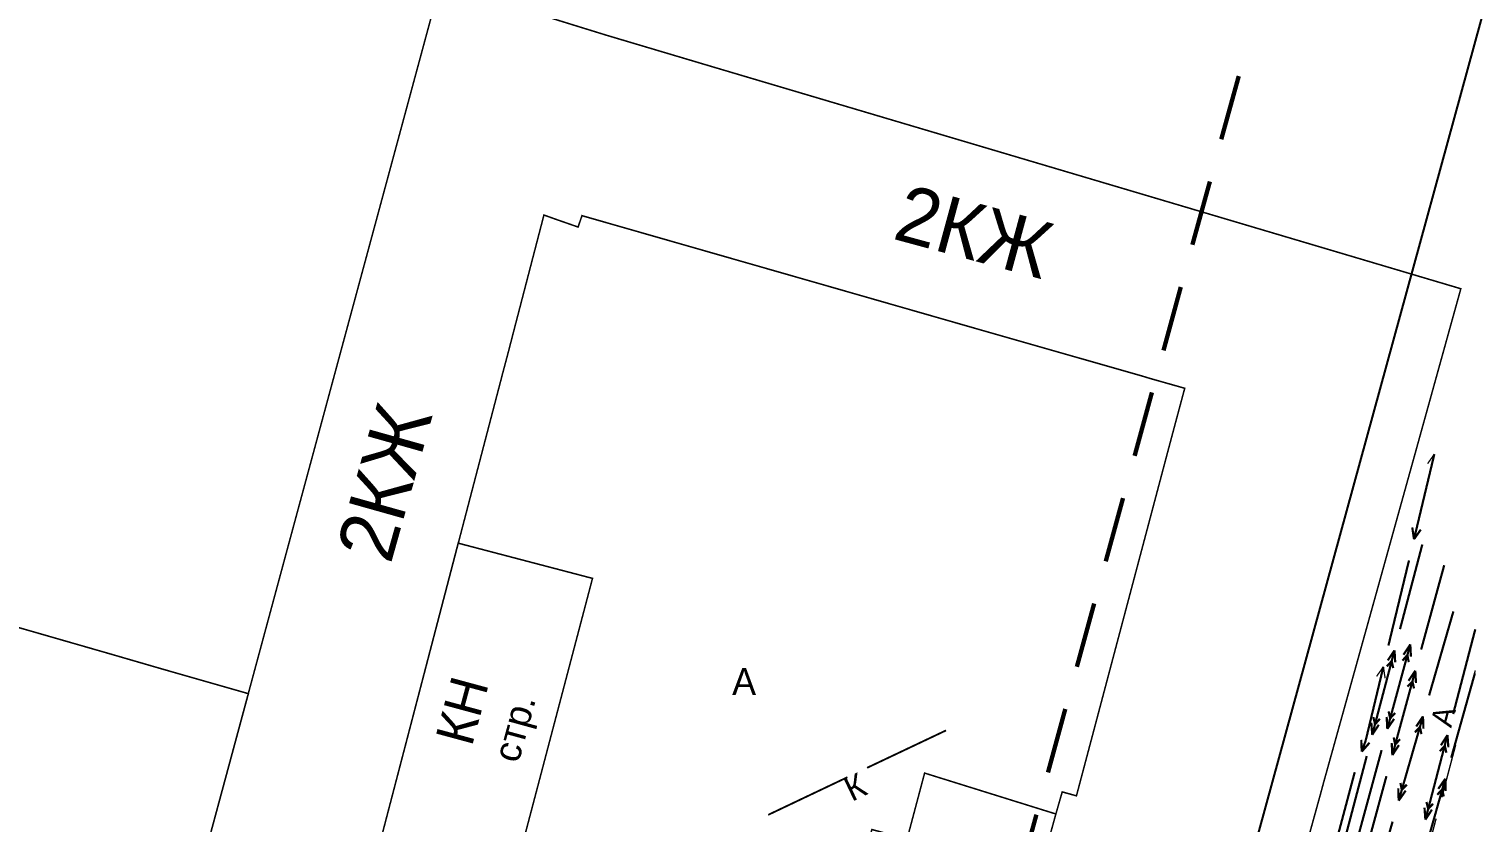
# Model space of a CAD drawing. Extents: x -2634 to -2115, y -2142 to -1393.
# Drawn here: x -2273.3 to -2207.2, y -1544.3 to -1508.1 of the extents above; entities that cross this region are included whole.
import ezdxf

# ---------------------------------------------------------------- set-up
doc = ezdxf.new("R2010")
doc.units = 0
doc.header["$MEASUREMENT"] = 0
for name, color, linetype in [('500_Дороги-Проезжие_ч', 7, 'Continuous'), ('500_Линии_-Электрокаб', 7, 'Continuous'), ('500_Строен-Здания', 7, 'Continuous'), ('500_Трубоп-Канализаци', 7, 'Continuous'), ('500_Трубоп-Сооружения', 7, 'Continuous'), ('Красные_ли-Красные_ли', 7, 'Continuous'), ('Красные_ли-Линии_регу', 7, 'Continuous')]:
    doc.layers.add(name, color=color, linetype=linetype)
doc.styles.add('TARIAL', font='Arial')

msp = doc.modelspace()

# ---------------------------------------------------------------- linework, layer by layer
at = {"layer": '500_Линии_-Электрокаб', "color": 1}
for points, const_width in [([(-2209.07, -1527.49), (-2210, -1531.38)], 0.1), ([(-2209.07, -1527.49), (-2209.38, -1527.93)], 0.06), ([(-2210.08, -1530.84), (-2210, -1531.38)], 0.1), ([(-2209.69, -1530.94), (-2210, -1531.38)], 0.1), ([(-2210.23, -1532.35), (-2211.17, -1536.24)], 0.1), ([(-2211.4, -1537.21), (-2212.21, -1540.59)], 0.1), ([(-2211.4, -1537.21), (-2211.71, -1537.65)], 0.06), ([(-2211.4, -1537.21), (-2211.32, -1537.74)], 0.06), ([(-2212.41, -1540.55), (-2212.39, -1541.09)], 0.1), ([(-2212.21, -1540.59), (-2212.39, -1541.09)], 0.1), ([(-2212.03, -1540.68), (-2212.39, -1541.09)], 0.1), ([(-2212.71, -1542.03), (-2213.74, -1545.9)], 0.1)]:
    msp.add_lwpolyline(points, dxfattribs=dict(at, const_width=const_width))
at = {"layer": '500_Линии_-Электрокаб', "color": 12, "const_width": 0.1}
for points in [[(-2209.62, -1531.62), (-2210.64, -1535.49)], [(-2208.62, -1532.57), (-2209.67, -1536.41)], [(-2209.31, -1538.52), (-2208.2, -1534.68)], [(-2208.21, -1539.37), (-2207.2, -1535.5)], [(-2210.89, -1536.46), (-2211.91, -1540.32)], [(-2210.17, -1536.19), (-2211.22, -1540.05)], [(-2210.89, -1536.46), (-2211.2, -1536.92)], [(-2210.89, -1536.46), (-2210.86, -1537.01)], [(-2210.17, -1536.19), (-2210.48, -1536.66)], [(-2210.17, -1536.19), (-2210.14, -1536.75)], [(-2209.67, -1536.41), (-2209.67, -1536.43)], [(-2211.02, -1536.95), (-2211.24, -1537.19)], [(-2211.02, -1536.95), (-2210.95, -1537.27)], [(-2210.31, -1536.68), (-2210.53, -1536.93)], [(-2210.3, -1536.69), (-2210.24, -1537)], [(-2209.94, -1537.39), (-2210.99, -1541.25)], [(-2210.07, -1537.88), (-2210.3, -1538.12)], [(-2209.94, -1537.39), (-2210.25, -1537.85)], [(-2210.07, -1537.88), (-2210, -1538.2)], [(-2209.94, -1537.39), (-2209.91, -1537.95)], [(-2207.22, -1537.52), (-2208.3, -1541.37)], [(-2211.16, -1539.25), (-2211.09, -1539.57)], [(-2211.95, -1539.77), (-2211.91, -1540.32)], [(-2211.61, -1539.86), (-2211.91, -1540.32)], [(-2211.86, -1539.51), (-2211.78, -1539.84)], [(-2211.56, -1539.59), (-2211.78, -1539.84)], [(-2211.25, -1539.5), (-2211.22, -1540.05)], [(-2210.91, -1539.59), (-2211.22, -1540.05)], [(-2210.86, -1539.32), (-2211.09, -1539.57)], [(-2210.7, -1543.33), (-2209.59, -1539.48)], [(-2209.9, -1539.94), (-2209.59, -1539.48)], [(-2209.57, -1540.04), (-2209.59, -1539.48)], [(-2210.93, -1540.44), (-2210.86, -1540.77)], [(-2210.64, -1540.52), (-2210.86, -1540.77)], [(-2209.96, -1540.21), (-2209.73, -1539.96)], [(-2209.66, -1540.29), (-2209.73, -1539.96)], [(-2209.48, -1544.2), (-2208.47, -1540.33)], [(-2208.77, -1540.8), (-2208.47, -1540.33)], [(-2208.43, -1540.89), (-2208.47, -1540.33)], [(-2211.48, -1541.02), (-2212.53, -1544.88)], [(-2211.02, -1540.69), (-2210.99, -1541.25)], [(-2210.69, -1540.79), (-2210.99, -1541.25)], [(-2208.82, -1541.07), (-2208.59, -1540.82)], [(-2208.52, -1541.14), (-2208.59, -1540.82)], [(-2212.16, -1541.29), (-2213.18, -1545.16)], [(-2211.26, -1542.21), (-2212.31, -1546.07)], [(-2210.56, -1542.84), (-2210.62, -1542.52)], [(-2208.57, -1542.33), (-2209.66, -1546.18)], [(-2208.57, -1542.33), (-2208.89, -1542.79)], [(-2208.57, -1542.33), (-2208.55, -1542.89)], [(-2210.7, -1543.33), (-2210.72, -1542.77)], [(-2210.7, -1543.33), (-2210.38, -1542.87)], [(-2210.56, -1542.84), (-2210.33, -1542.6)], [(-2208.71, -1542.82), (-2208.94, -1543.06)], [(-2208.71, -1542.82), (-2208.64, -1543.14)], [(-2209.48, -1544.2), (-2209.52, -1543.65)], [(-2209.48, -1544.2), (-2209.18, -1543.74)], [(-2209.35, -1543.71), (-2209.43, -1543.39)], [(-2209.35, -1543.71), (-2209.13, -1543.47)], [(-2212.08, -1548.13), (-2210.98, -1544.29)]]:
    msp.add_lwpolyline(points, dxfattribs=at)
at = {"layer": '500_Строен-Здания', "color": 0, "const_width": 0.07}
for points in [[(-2268.92, -1559.31), (-2261.54, -1531.98), (-2254.51, -1505.99)], [(-2250.67, -1507.18), (-2246.92, -1508.34), (-2241.98, -1509.81), (-2222.79, -1515.5), (-2207.86, -1519.93), (-2209.91, -1527.32), (-2211.53, -1533.15), (-2212.81, -1537.75), (-2213.7, -1540.95), (-2214.11, -1542.42), (-2214.28, -1543.05), (-2215.06, -1545.87)]]:
    msp.add_lwpolyline(points, dxfattribs=at)
for points in [[(-2249.77, -1516.56), (-2251.11, -1521.71), (-2251.41, -1522.87), (-2251.69, -1523.92), (-2251.73, -1524.08), (-2257.85, -1547.49), (-2251.79, -1549.27), (-2238.96, -1553.05), (-2237.56, -1553.5), (-2229.65, -1555.79), (-2226.37, -1543.94), (-2226.08, -1542.93), (-2225.43, -1543.11), (-2221.2, -1527.17), (-2220.92, -1526.12), (-2220.48, -1524.48), (-2222.07, -1524.03), (-2222.43, -1523.92), (-2229.33, -1521.95), (-2236.93, -1519.77), (-2248.03, -1516.59), (-2248.21, -1517.11), (-2249.3, -1516.73)], [(-2267.23, -1537.31), (-2269.64, -1536.61), (-2274.4, -1535.24), (-2275.12, -1535.04), (-2278.84, -1533.97), (-2287.64, -1531.44), (-2288.8, -1535.72), (-2289.01, -1536.51), (-2292.51, -1549.48), (-2292.69, -1550.17), (-2293.26, -1552.28), (-2287.83, -1553.85), (-2285.68, -1554.47), (-2276.4, -1557.15), (-2274.45, -1557.71), (-2274.27, -1557.76), (-2268.92, -1559.31), (-2263.28, -1538.44)], [(-2257.85, -1547.49), (-2253.69, -1531.56), (-2247.55, -1533.17), (-2251.79, -1549.27)], [(-2233.17, -1545.08), (-2232.37, -1542.07), (-2226.37, -1543.94), (-2229.65, -1555.79), (-2237.56, -1553.5), (-2238.96, -1553.05), (-2251.79, -1549.27), (-2251.21, -1547.07), (-2239.3, -1550.23), (-2237.16, -1550.8), (-2236.35, -1547.79), (-2235.67, -1547.97), (-2234.78, -1544.65)]]:
    msp.add_lwpolyline(points, close=True, dxfattribs=at)
at = {"layer": '500_Трубоп-Канализаци', "color": 34, "const_width": 0.085}
for points in [[(-2231.39, -1540.12), (-2235, -1541.83)], [(-2235.9, -1542.26), (-2239.52, -1543.98)]]:
    msp.add_lwpolyline(points, dxfattribs=at)
at = {"layer": '500_Трубоп-Сооружения', "color": 0, "const_width": 0.065}
for points in [[(-2207.2, -1537.38), (-2207.84, -1539.8)], [(-2208.09, -1540.76), (-2208.73, -1543.18)], [(-2208.99, -1544.15), (-2209.63, -1546.57)]]:
    msp.add_lwpolyline(points, dxfattribs=at)
at = {"layer": 'Красные_ли-Красные_ли', "color": 12}
msp.add_line((-2190.169, -1446.35), (-2225.04, -1573.75), dxfattribs=at)
at = {"layer": 'Красные_ли-Линии_регу', "color": 0, "const_width": 0.2}
for points in [[(-2218.81, -1513.1), (-2218.01, -1510.21)], [(-2220.13, -1517.92), (-2219.33, -1515.03)], [(-2221.45, -1522.75), (-2220.66, -1519.85)], [(-2222.77, -1527.57), (-2221.98, -1524.67)], [(-2224.09, -1532.39), (-2223.3, -1529.5)], [(-2225.41, -1537.21), (-2224.62, -1534.32)], [(-2226.73, -1542.04), (-2225.94, -1539.14)], [(-2228.05, -1546.86), (-2227.26, -1543.97)]]:
    msp.add_lwpolyline(points, dxfattribs=at)

# ---------------------------------------------------------------- texts
at = {"layer": '500_Дороги-Проезжие_ч', "color": 0}
msp.add_text('А', height=1.23, dxfattribs=at).set_placement((-2241.17, -1538.5))
msp.add_text('А', height=0.99, rotation=75.33, dxfattribs=at).set_placement((-2208.3, -1540.03))
at = {"layer": '500_Строен-Здания', "color": 5}
for s, height, rotation, p in [('2КЖ', 2.59, 344.79, (-2233.89, -1517.63)), ('2КЖ', 2.59, 74.29, (-2256.78, -1532.56)), ('КН', 1.73, 74.85, (-2253.07, -1540.9))]:
    msp.add_text(s, height=height, rotation=rotation, dxfattribs=at).set_placement(p)
at = {"layer": '500_Строен-Здания', "color": 5, "style": 'TARIAL'}
msp.add_text('стр.', height=1.23, rotation=74.69, dxfattribs=at).set_placement((-2250.94, -1541.66))
at = {"layer": '500_Трубоп-Канализаци', "color": 14}
msp.add_text('К', height=1.11, rotation=25.5, dxfattribs=at).set_placement((-2235.7, -1543.39))

doc.saveas('drawing.dxf')
